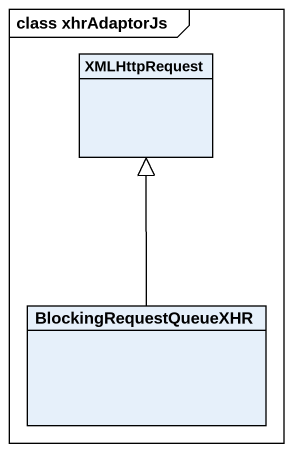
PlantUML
@startuml
mainframe class xhrAdaptorJs
hide circle
hide empty members
class XMLHttpRequest
class BlockingRequestQueueXHR
BlockingRequestQueueXHR -up-|> XMLHttpRequest
@enduml
